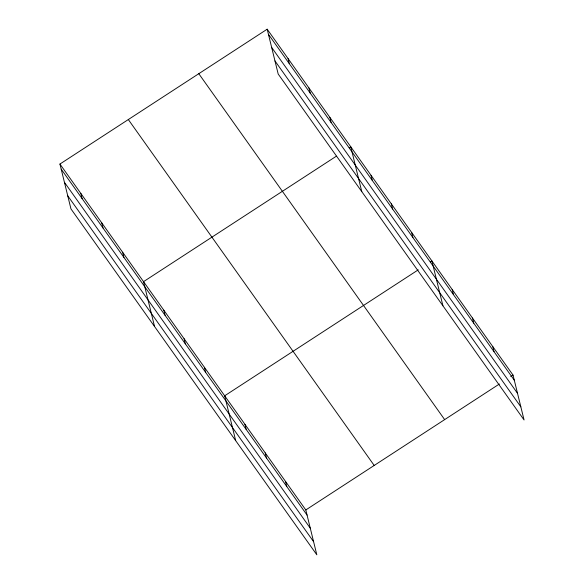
<?xml version="1.0" encoding="UTF-8"?>
<svg xmlns="http://www.w3.org/2000/svg" width="584" height="584" viewBox="0 0 584 584"><rect width="100%" height="100%" fill="white"/><g stroke="black" fill="none" stroke-linecap="round" stroke-linejoin="round"><path stroke-width="0.88" d="M59.94 164.046L305.804 509.956L316.82 554.8L70.956 208.889L59.94 164.046L267.18 29.2L513.044 375.111L524.06 419.954L278.196 74.044L267.18 29.2M336.34 156.205L143.533 281.656L154.548 326.5M349.254 147.796L350.772 146.81L361.788 191.654M418.232 269.859L224.672 395.806L235.688 440.65M430.393 261.946L431.912 260.96L442.928 305.804M305.804 509.956L499.371 384.009M510.766 376.592L513.044 375.111M268.443 34.332L514.307 380.242M271.662 47.435L517.526 393.346M274.976 60.94L520.84 406.844M198.794 73.701L444.658 419.611M128.327 119.552L374.198 465.455M61.203 169.178L307.067 515.088M64.422 182.281L310.286 528.191M67.737 195.786L313.601 541.696M492.765 346.575L494.02 351.707M472.478 318.032L473.741 323.164M452.191 289.496L453.454 294.628M411.625 232.425L412.888 237.549M391.346 203.882L392.601 209.014M371.059 175.346L372.322 180.478M329.872 117.406L331.135 122.538M308.98 88.001L310.235 93.133M288.08 58.604L289.336 63.736M285.525 481.42L286.781 486.552M265.238 452.885L266.501 458.017M244.952 424.349L246.214 429.474M204.385 367.27L205.648 372.402M184.099 338.735L185.362 343.866M163.819 310.199L165.082 315.323M122.633 252.259L123.896 257.383M101.74 222.854L102.996 227.986M80.84 193.45L82.096 198.582"/></g></svg>
